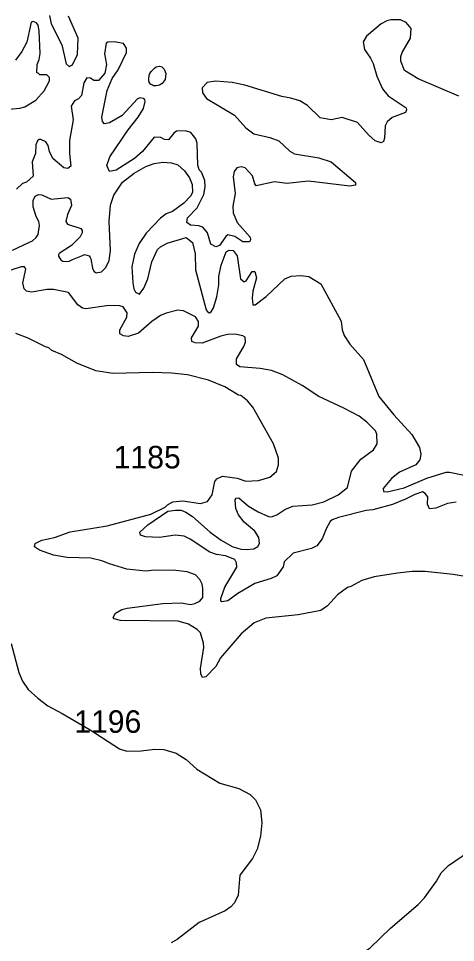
# Model space of a CAD drawing. Header units: kilometres. Extents: x 178.1 to 232.4, y 8228.7 to 8284.8.
# Drawn here: x 202.54 to 205.64, y 8270.56 to 8277.12 of the extents above; entities that cross this region are included whole.
import ezdxf

# ---------------------------------------------------------------- set-up
doc = ezdxf.new("R2010")
doc.units = ezdxf.units.KM
for name, color, linetype in [('1', 7, 'Continuous'), ('2', 7, 'Continuous'), ('21', 7, 'Continuous')]:
    doc.layers.add(name, color=color, linetype=linetype)
doc.styles.add('dgn002', font='dgn002.shx')

msp = doc.modelspace()

# ---------------------------------------------------------------- linework, layer by layer
at = {"layer": '1', "color": 5, "linetype": 'Continuous', "lineweight": 13, "flags": 128}
for points in [[(205.6675, 8276.5694), (205.3811, 8276.6912), (205.2828, 8276.7518), (205.2578, 8276.8187), (205.2578, 8276.8498), (205.2665, 8276.8798), (205.3266, 8276.98), (205.3316, 8277.0501), (205.2948, 8277.0928), (205.2558, 8277.1107), (205.1861, 8277.1122), (205.1572, 8277.1041), (205.1177, 8277.0827), (205.0125, 8276.9956), (204.9895, 8276.956), (204.9984, 8276.8997), (205.0418, 8276.8392), (205.0608, 8276.8013), (205.0865, 8276.7109), (205.1267, 8276.6206), (205.1668, 8276.5721), (205.2948, 8276.4851), (205.2979, 8276.4719), (205.2897, 8276.4521), (205.1965, 8276.4185), (205.1606, 8276.3864), (205.1457, 8276.3577), (205.1415, 8276.2704)], [(202.4249, 8276.4719), (202.5536, 8276.4833), (202.5901, 8276.4923), (202.6683, 8276.5397), (202.7269, 8276.607), (202.7636, 8276.6771), (202.7638, 8276.7026), (202.7446, 8276.7217), (202.6962, 8276.7207), (202.6848, 8276.7334), (202.6752, 8276.7349), (202.6771, 8276.7931), (202.6916, 8276.8301), (202.6988, 8276.872), (202.6916, 8277.0339), (202.684, 8277.074), (202.6714, 8277.0894), (202.6494, 8277.0987), (202.6353, 8277.0937), (202.6043, 8276.9519), (202.5692, 8276.8863), (202.523, 8276.8238)], [(203.224, 8276.956), (203.1782, 8276.9524), (203.1674, 8276.946), (203.154, 8276.8686)], [(203.2102, 8276.695), (203.2511, 8276.7553), (203.3117, 8276.8781), (203.3115, 8276.9089), (203.2892, 8276.9424), (203.224, 8276.956)], [(203.154, 8276.8686), (203.1687, 8276.7948), (203.1562, 8276.7324), (203.1115, 8276.6793), (203.0789, 8276.6805), (203.0554, 8276.6978), (203.0287, 8276.7002), (203.0082, 8276.6648), (202.9908, 8276.5727), (202.9708, 8276.5497), (202.942, 8276.5351), (202.9191, 8276.4986), (202.9316, 8276.4017), (202.9055, 8276.254), (202.9055, 8276.1618), (202.9165, 8276.0709), (202.8953, 8276.0545), (202.8675, 8276.0588), (202.7872, 8276.1267), (202.7657, 8276.1766), (202.7551, 8276.2197), (202.7394, 8276.2444), (202.7034, 8276.2614), (202.6915, 8276.2611), (202.68, 8276.2514), (202.6684, 8276.2229), (202.6646, 8276.1628), (202.6406, 8276.1026), (202.6483, 8276.0014), (202.6007, 8275.957), (202.5724, 8275.9481), (202.5301, 8275.9093)], [(203.4688, 8276.6985), (203.4743, 8276.7242), (203.4863, 8276.7443), (203.5101, 8276.7682), (203.5211, 8276.7764), (203.544, 8276.7828), (203.5623, 8276.7764), (203.577, 8276.7618), (203.5889, 8276.7297), (203.5862, 8276.6875), (203.5642, 8276.6582), (203.5449, 8276.6472), (203.5211, 8276.6435), (203.5028, 8276.6435), (203.4945, 8276.6463), (203.4817, 8276.6545), (203.4725, 8276.6683), (203.4688, 8276.6793), (203.4688, 8276.6985)], [(204.8418, 8276.4174), (204.7629, 8276.4014), (204.6838, 8276.4146), (204.5959, 8276.5017), (204.5417, 8276.5358), (204.4773, 8276.5556), (204.412, 8276.5655), (204.1505, 8276.6463), (204.0609, 8276.6663), (203.9417, 8276.6761), (203.8833, 8276.6661), (203.8471, 8276.6275), (203.8492, 8276.5934), (203.8783, 8276.5514), (204.0768, 8276.4331), (204.1584, 8276.3435), (204.215, 8276.3014), (204.3283, 8276.2744), (204.3919, 8276.2506), (204.4708, 8276.1793), (204.5033, 8276.16), (204.6748, 8276.1311), (204.7627, 8276.1029), (204.935, 8275.9554), (204.9355, 8275.9373), (204.8955, 8275.9291), (204.6016, 8275.965), (204.4487, 8275.9488), (204.3598, 8275.9601), (204.2318, 8275.9329), (204.2221, 8275.9462), (204.2051, 8276.0036), (204.1523, 8276.0608), (204.1242, 8276.0672), (204.0947, 8276.059), (204.0757, 8276.0351), (204.0676, 8275.9957), (204.0822, 8275.878), (204.0658, 8275.7883), (204.0675, 8275.7394), (204.0968, 8275.6728), (204.1871, 8275.5673), (204.1906, 8275.5495), (204.1844, 8275.5355), (204.1367, 8275.5343), (204.079, 8275.5733), (204.0309, 8275.5849), (204.0145, 8275.5727), (203.9708, 8275.5082), (203.9437, 8275.5), (203.9099, 8275.5178), (203.8863, 8275.5981), (203.8521, 8275.6386), (203.8239, 8275.649), (203.7654, 8275.6526), (203.7401, 8275.6715), (203.7429, 8275.7039), (203.8128, 8275.7747), (203.8589, 8275.8697), (203.8683, 8275.9257), (203.8676, 8275.9691), (203.843, 8276.0291), (203.8272, 8276.0459), (203.8176, 8276.0788), (203.8121, 8276.2342), (203.8024, 8276.2663), (203.7667, 8276.3101), (203.7301, 8276.3223), (203.666, 8276.3205), (203.6469, 8276.3066), (203.6083, 8276.2599), (203.5804, 8276.2602), (203.5548, 8276.2762), (203.5064, 8276.2776), (203.425, 8276.1753), (203.367, 8276.1253), (203.2379, 8276.0444), (203.1901, 8276.0329), (203.1708, 8276.0766), (203.1919, 8276.138), (203.3236, 8276.3289), (203.3947, 8276.4201), (203.4319, 8276.4805), (203.4434, 8276.5301), (203.4413, 8276.5445), (203.428, 8276.5526), (203.4074, 8276.5573), (203.39, 8276.5497), (203.2813, 8276.4326), (203.1902, 8276.3795), (203.1547, 8276.3729), (203.1413, 8276.3893), (203.136, 8276.4204), (203.1743, 8276.6103), (203.2102, 8276.695)], [(205.0283, 8276.2933), (204.9493, 8276.3809), (204.8418, 8276.4174)], [(205.1415, 8276.2704), (205.1338, 8276.2469), (205.1167, 8276.2373), (205.0758, 8276.2516), (205.0283, 8276.2933)]]:
    msp.add_lwpolyline(points, dxfattribs=at)
at = {"layer": '2', "color": 3, "linetype": 'Continuous', "lineweight": 0, "flags": 128}
for points in [[(202.7654, 8277.142), (202.7755, 8277.0829), (202.8527, 8276.9347), (202.8835, 8276.7979), (202.9031, 8276.78), (202.9282, 8276.7919), (202.9644, 8276.864), (202.968, 8276.9812), (202.8989, 8277.1363)], [(202.5023, 8275.4745), (202.619, 8275.5291), (202.6432, 8275.5417), (202.6691, 8275.5656), (202.6847, 8275.5874), (202.6946, 8275.6493), (202.6897, 8275.6786), (202.6698, 8275.714), (202.6487, 8275.7826), (202.6488, 8275.8285), (202.6624, 8275.8598), (202.6866, 8275.8695), (202.7101, 8275.8693), (202.7771, 8275.8369), (202.8937, 8275.8495), (202.914, 8275.8384), (202.9202, 8275.7931), (202.8915, 8275.7276), (202.8811, 8275.679), (202.893, 8275.6604), (202.9865, 8275.6281), (202.9958, 8275.6155), (202.9974, 8275.5971), (202.9827, 8275.5702), (202.9196, 8275.5082), (202.8334, 8275.4515), (202.8274, 8275.4428), (202.8294, 8275.4325), (202.8347, 8275.4196), (202.8462, 8275.406), (202.8604, 8275.3976), (202.8778, 8275.3937), (202.9048, 8275.3974), (202.9287, 8275.4079), (202.9977, 8275.4383), (203.0135, 8275.4435), (203.0288, 8275.4407), (203.0452, 8275.4351), (203.053, 8275.4241), (203.0579, 8275.4126), (203.0703, 8275.3475), (203.0801, 8275.3265), (203.096, 8275.3153), (203.1334, 8275.321), (203.1652, 8275.3513), (203.1875, 8275.4012), (203.1984, 8275.4724), (203.187, 8275.6797), (203.1967, 8275.7949), (203.2216, 8275.8649), (203.282, 8275.9579), (203.3647, 8276.0228), (203.448, 8276.0702), (203.5073, 8276.0916), (203.5686, 8276.1), (203.6304, 8276.095), (203.6758, 8276.0803), (203.7218, 8276.0392), (203.7572, 8275.988), (203.776, 8275.9405), (203.778, 8275.8841), (203.7657, 8275.8581), (203.7179, 8275.8085), (203.6364, 8275.7499), (203.5929, 8275.7343), (203.5518, 8275.7029), (203.4503, 8275.5948), (203.3998, 8275.523), (203.3666, 8275.4471), (203.3495, 8275.3573), (203.3552, 8275.2421), (203.3629, 8275.2005), (203.3752, 8275.1764), (203.4036, 8275.1622), (203.4333, 8275.2054), (203.4616, 8275.2716), (203.491, 8275.3912), (203.5316, 8275.48), (203.5533, 8275.4999), (203.6, 8275.5241), (203.735, 8275.5649), (203.7794, 8275.5299), (203.7975, 8275.45), (203.8009, 8275.3348), (203.8764, 8275.0523), (203.8907, 8275.0335), (203.9007, 8275.0306)], [(203.9655, 8275.289), (203.982, 8275.3677), (204.0184, 8275.4642), (204.0395, 8275.4744), (204.0685, 8275.4735), (204.0966, 8275.4341), (204.1204, 8275.2724), (204.1464, 8275.2497), (204.1601, 8275.2585), (204.203, 8275.3245), (204.2214, 8275.3248), (204.2337, 8275.2786), (204.2062, 8275.1838)], [(203.7799, 8273.5842), (203.9034, 8273.4733), (203.9832, 8273.4164), (204.0603, 8273.3714), (204.1217, 8273.3512), (204.1604, 8273.3481), (204.2144, 8273.354), (204.2416, 8273.3708), (204.2542, 8273.3922), (204.2487, 8273.4346), (204.2216, 8273.4788), (204.1448, 8273.5439), (204.1055, 8273.5949), (204.0872, 8273.6401), (204.0823, 8273.7029), (204.0894, 8273.714), (204.1082, 8273.7153), (204.1755, 8273.6575), (204.2442, 8273.6168), (204.3188, 8273.5843), (204.3393, 8273.5818), (204.3773, 8273.5945), (204.433, 8273.6328), (204.49, 8273.6567), (204.629, 8273.6656), (204.7115, 8273.6865), (204.8127, 8273.7381), (204.8783, 8273.7904), (204.9074, 8273.9066), (204.973, 8273.9901), (205.0627, 8274.0572), (205.0881, 8274.1001), (205.0879, 8274.1694), (205.0785, 8274.1929), (205.0151, 8274.2538), (204.9606, 8274.2949), (204.8517, 8274.3533), (204.6745, 8274.4356), (204.558, 8274.515), (204.4191, 8274.5893), (204.3393, 8274.6207), (204.2603, 8274.6353), (204.1149, 8274.6466), (204.0922, 8274.664), (204.0906, 8274.7042), (204.1444, 8274.7911), (204.1558, 8274.8224), (204.1531, 8274.8566), (204.1366, 8274.8671), (204.0788, 8274.8786), (204.028, 8274.8755), (203.9808, 8274.8647), (203.8476, 8274.8148), (203.797, 8274.8166), (203.7746, 8274.827), (203.7729, 8274.8513), (203.8216, 8274.9352), (203.8211, 8274.9684), (203.8, 8275.0007), (203.7147, 8275.0435), (203.6761, 8275.0484), (203.5935, 8275.0286), (203.5527, 8275.0113), (203.4904, 8274.9684), (203.3968, 8274.8868), (203.3216, 8274.8627), (203.2901, 8274.8655), (203.2647, 8274.8803), (203.2643, 8274.9089), (203.3132, 8274.9985), (203.3167, 8275.0312), (203.2869, 8275.0726), (203.2642, 8275.0796), (203.1845, 8275.0813), (203.0223, 8275.059), (202.9978, 8275.0634), (202.9666, 8275.0867), (202.8983, 8275.1736), (202.7942, 8275.1964), (202.7472, 8275.1966), (202.6366, 8275.1771), (202.6016, 8275.1831), (202.5855, 8275.2008), (202.5747, 8275.2427), (202.5957, 8275.3399), (202.5865, 8275.3558), (202.5626, 8275.3559), (202.4314, 8275.3151)], [(203.9007, 8275.0306), (203.911, 8275.0368), (203.9273, 8275.0646), (203.9522, 8275.1439), (203.9671, 8275.2301), (203.9655, 8275.289)], [(204.2062, 8275.1838), (204.2026, 8275.1332), (204.2079, 8275.0874), (204.2236, 8275.0857), (204.3009, 8275.1462), (204.4339, 8275.2707), (204.4785, 8275.2895), (204.5481, 8275.2952), (204.6035, 8275.287), (204.6903, 8275.2349), (204.8342, 8274.97), (204.8414, 8274.9095), (204.8557, 8274.8685), (204.8962, 8274.8083), (204.9912, 8274.6988), (205.1018, 8274.436), (205.2082, 8274.305), (205.3349, 8274.1661), (205.3888, 8274.0746), (205.3991, 8274.0272), (205.3928, 8273.9852), (205.3631, 8273.9499), (205.2474, 8273.8985), (205.1913, 8273.8543), (205.1327, 8273.7826), (205.1346, 8273.7617), (205.1593, 8273.7583), (205.2808, 8273.7871), (205.441, 8273.8568), (205.5785, 8273.8978), (205.602, 8273.8993), (205.706, 8273.8778)], [(203.1748, 8273.5175), (203.4835, 8273.5995), (203.5858, 8273.6499), (203.6012, 8273.666), (203.6402, 8273.6875), (203.7106, 8273.6953), (203.8367, 8273.6756), (203.8865, 8273.6895), (203.9192, 8273.7373), (203.9382, 8273.8315), (203.952, 8273.8498), (203.9913, 8273.8696), (204.0971, 8273.8549), (204.1571, 8273.8353), (204.2467, 8273.8388), (204.3276, 8273.8633), (204.3752, 8273.9019), (204.3902, 8273.9495), (204.3898, 8273.9988), (204.3529, 8274.0991), (204.206, 8274.3597), (204.1688, 8274.4055), (204.121, 8274.4434), (204.1054, 8274.4461), (204.0076, 8274.5037), (203.8924, 8274.5513), (203.7443, 8274.5892), (203.6304, 8274.6023), (203.4964, 8274.6073), (203.2143, 8274.5991), (203.0938, 8274.6186), (202.9581, 8274.6732), (202.8495, 8274.7332), (202.7805, 8274.7622), (202.7588, 8274.7814), (202.7355, 8274.7878), (202.6126, 8274.8497), (202.5259, 8274.8837)], [(205.6504, 8273.6855), (205.5892, 8273.6758), (205.506, 8273.6418), (205.4612, 8273.6378), (205.4455, 8273.6717), (205.4481, 8273.7237), (205.4303, 8273.7479), (205.4107, 8273.7576), (205.3568, 8273.7406), (205.2894, 8273.7055), (205.1982, 8273.6693), (205.0591, 8273.6314), (205.0112, 8273.625), (204.8142, 8273.5766), (204.7693, 8273.5587), (204.7563, 8273.5474), (204.7267, 8273.497), (204.6995, 8273.4255), (204.6621, 8273.3751), (204.6226, 8273.3559), (204.4937, 8273.3221), (204.4304, 8273.2613), (204.4218, 8273.2259), (204.3763, 8273.1619), (204.3374, 8273.1425), (204.2203, 8273.1067), (204.101, 8273.0357), (204.0302, 8272.9855), (203.9882, 8272.9766), (203.9804, 8272.9821), (203.9806, 8273.0021), (204.0086, 8273.0803), (204.0937, 8273.2231), (204.0914, 8273.2541), (204.0804, 8273.2772), (204.0142, 8273.3037), (203.9484, 8273.3137), (203.9017, 8273.3307), (203.7627, 8273.4229), (203.7197, 8273.4442), (203.656, 8273.4517), (203.5441, 8273.4354), (203.446, 8273.4386), (203.4113, 8273.4515), (203.4063, 8273.4713)], [(203.4063, 8273.4713), (203.4634, 8273.5241), (203.6047, 8273.6208), (203.6593, 8273.6295), (203.6976, 8273.628)], [(203.6976, 8273.628), (203.7312, 8273.615), (203.7799, 8273.5842)], [(202.7999, 8273.4345), (202.912, 8273.4748), (203.1748, 8273.5175)], [(202.6936, 8273.3438), (202.6579, 8273.3689), (202.6629, 8273.3912), (202.7109, 8273.4159), (202.7999, 8273.4345)], [(205.741, 8273.1526), (205.6273, 8273.1719), (205.4304, 8273.1917), (205.3374, 8273.1917), (205.2343, 8273.182), (205.0684, 8273.1553), (204.9793, 8273.1281), (204.9035, 8273.0865), (204.879, 8273.0795), (204.8087, 8273.0259), (204.7379, 8272.9487), (204.6884, 8272.9166), (204.5278, 8272.8838), (204.2986, 8272.8608), (204.2157, 8272.8278), (204.1234, 8272.7505), (203.9789, 8272.5805), (203.9441, 8272.5189), (203.8733, 8272.4446), (203.8505, 8272.4398), (203.8371, 8272.4648), (203.8355, 8272.5043), (203.8584, 8272.6525), (203.857, 8272.6834), (203.8354, 8272.7581), (203.8117, 8272.7806), (203.7498, 8272.8196), (203.6784, 8272.8395), (203.2694, 8272.8444), (203.2239, 8272.8561), (203.2171, 8272.8657), (203.2325, 8272.8977), (203.2785, 8272.923), (203.3157, 8272.9329), (203.5678, 8272.9661), (203.6977, 8272.9695), (203.7657, 8272.9583), (203.7968, 8272.9644), (203.8319, 8272.9814), (203.8535, 8273.0081), (203.8531, 8273.0721), (203.8468, 8273.1028), (203.8307, 8273.1351), (203.7996, 8273.168), (203.741, 8273.1901), (203.6607, 8273.1998), (203.5086, 8273.2015), (203.4479, 8273.195), (203.3126, 8273.2093), (203.1912, 8273.2462), (203.1371, 8273.2697), (203.0576, 8273.2869), (202.891, 8273.2922), (202.7935, 8273.3086), (202.6936, 8273.3438)], [(202.4936, 8272.6821), (202.5476, 8272.4749), (202.5734, 8272.4143), (202.6125, 8272.3556), (202.6813, 8272.2919), (202.7527, 8272.238), (202.8546, 8272.185), (203.0536, 8272.0674), (203.2604, 8271.9328), (203.3141, 8271.9163), (203.4139, 8271.9178), (203.5112, 8271.9308), (203.5763, 8271.9275), (203.6635, 8271.9021), (203.735, 8271.8584), (203.8101, 8271.7898), (203.9735, 8271.6901), (204.107, 8271.6526), (204.188, 8271.609), (204.2258, 8271.5713), (204.2618, 8271.4989), (204.2699, 8271.4074), (204.2614, 8271.3138), (204.2381, 8271.2217), (204.2044, 8271.1546), (204.1139, 8271.0347), (204.1036, 8270.8929), (204.0782, 8270.8393), (204.0512, 8270.8106), (204.0109, 8270.7832), (203.826, 8270.7004)], [(205.5097, 8270.9933), (205.5428, 8271.0525), (205.5955, 8271.1049), (205.7371, 8271.2004)], [(205.3798, 8270.8269), (205.4262, 8270.8754), (205.5097, 8270.9933)], [(204.9646, 8270.4527), (205.0101, 8270.5015), (205.0385, 8270.5187), (205.1836, 8270.6584), (205.3798, 8270.8269)], [(203.826, 8270.7004), (203.6698, 8270.5799), (203.6283, 8270.5544)]]:
    msp.add_lwpolyline(points, dxfattribs=at)

# ---------------------------------------------------------------- texts
at = {"layer": '21', "color": 7, "linetype": 'Continuous', "lineweight": 0, "style": 'dgn002'}
msp.add_text('1185', height=0.16, dxfattribs=at).set_placement((203.2197, 8273.9249))
at = {"layer": '21', "color": 6, "linetype": 'Continuous', "lineweight": 13, "true_color": 0xf000f0, "style": 'dgn002'}
msp.add_text('1196', height=0.16, dxfattribs=at).set_placement((202.94, 8272.0469))

doc.saveas('drawing.dxf')
